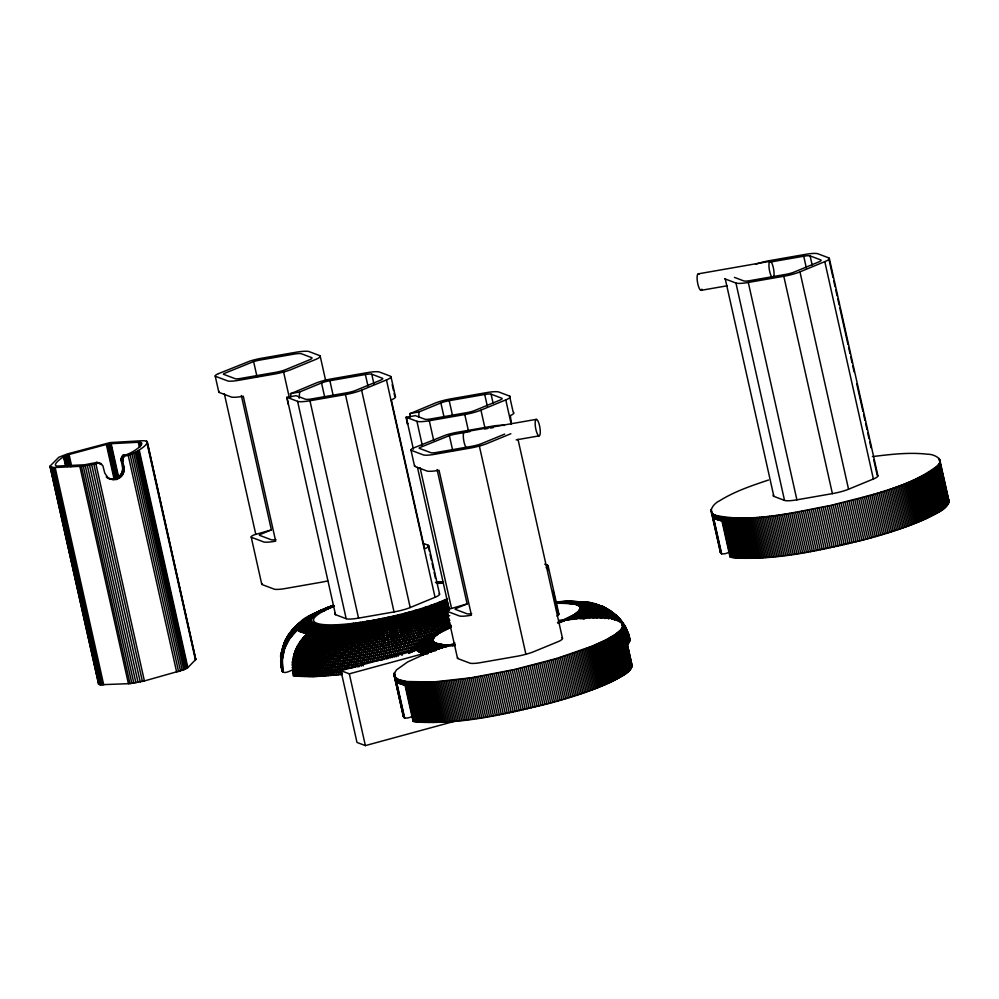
<?xml version="1.0" encoding="UTF-8"?>
<svg xmlns="http://www.w3.org/2000/svg" width="999" height="999" viewBox="0 0 999 999"><rect width="100%" height="100%" fill="white"/><g stroke="black" fill="none" stroke-linecap="round" stroke-linejoin="round"><path stroke-width="1.5" d="M281.219 665.659L282.705 669.555L282.405 658.703L284.815 648.001L289.897 638.286L297.427 629.907L301.036 632.03L307.467 633.403L299.887 641.795L294.817 651.548L292.357 662.225L293.132 675.736L313.561 676.648L342.12 674.412C339.061 657.829 337.812 636.725 351.186 624.2C383.941 619.83 416.633 612.574 447.19 599.75M282.205 664.148L280.806 662.087L281.156 656.443L280.831 664.085L282.367 666.857M281.069 662.749C282.043 648.651 278.783 656.718 282.218 661.425M281.293 660.364C282.143 670.391 279.583 676.523 293.444 669.417M147.24 441.708L195.767 659.49L187.862 667.557L183.853 669.78L144.405 680.943L130.007 683.628L100.025 684.752L98.539 683.915L50.012 466.146L58.804 457.267L67.333 453.958L110.077 442.582L142.045 440.746C158.491 439.997 129.795 457.192 124.912 455.656C119.743 460.002 125.874 466.633 123.801 471.978C121.878 479.732 111.975 481.73 106.244 476.885C112.038 481.968 121.741 477.435 122.527 470.042C123.501 465.122 118.544 459.003 123.339 455.057C127.597 456.406 150.512 441.62 138.262 442.257L108.879 443.793L69.068 454.508C64.286 454.77 48.389 467.145 58.929 466.009L84.54 464.785L97.028 462.412L100.512 463.948M290.684 397.265L290.734 396.391A7.517 5.02 86.5 0 0 290.472 393.768L315.559 383.254A17.308 3.009 -12.6 0 1 331.718 378.858L367.22 372.652A17.308 3.009 -12.6 0 1 379.583 372.078L390.247 376.111A17.308 3.009 -12.6 0 1 386.451 379.932L361.613 390.159A17.308 3.009 -12.6 0 1 345.454 394.555L309.952 400.749A17.308 3.009 -12.6 0 1 297.59 401.336L286.925 397.302L296.079 395.679L305.419 399.2A8.929 1.548 -12.6 0 0 311.788 398.901L347.29 392.707A8.929 1.548 -12.6 0 0 355.632 390.434L380.469 380.207A8.929 1.548 -12.6 0 0 382.43 378.246L371.765 374.213A8.929 1.548 -12.6 0 0 365.384 374.513L329.882 380.706A8.929 1.548 -12.6 0 0 321.541 382.967L299.6 392.008L290.422 393.606M410.002 417.245L410.052 416.358A7.517 5.02 86.5 0 0 409.79 413.748L434.89 403.221A17.308 3.009 -12.6 0 1 451.048 398.826L486.55 392.632A17.308 3.009 -12.6 0 1 498.913 392.045L509.577 396.079L513.174 412.187A17.308 3.009 -12.6 0 1 510.339 415.596L511.438 423.414M281.131 659.128L280.806 662.087M283.204 672.215L282.043 661.276L283.916 650.574L282.642 647.402L285.065 643.094M283.991 650.649C283.991 645.941 283.017 640.721 288.299 636.937M284.852 648.039C286.676 645.342 282.779 641.708 286.276 639.023M289.985 634.203C287.525 636.088 284.053 640.097 287.063 643.006M351.186 624.2C328.821 629.07 286.026 624.837 331.868 606.593M455.069 643.119L427.797 652.672L407.58 661.987L396.591 669.817L394.33 673.189L394.43 676.435L398.376 679.52L406.368 681.505L433.179 681.992L470.966 677.809L514.235 669.567L556.668 658.478L592.107 646.153L605.519 640.084L615.372 634.377L620.928 629.682L623.476 624.825L622.677 622.527L618.156 618.269L609.315 611.987L601.773 608.828L591.008 606.967L580.119 607.916L578.733 611.001L574.188 614.66L557.504 622.677C588.286 614.373 592.657 598.901 555.731 602.859L577.322 601.698L591.595 604.008M435.764 650.624C408.903 651.348 423.151 634.015 440.996 632.105L429.095 636.076L443.406 629.045L450.861 626.673C422.14 636.525 425.312 649.475 455.207 644.767L446.078 644.78L437.687 649.138C404.17 649.05 438.024 627.285 451.061 627.222L439.323 633.104L434.528 636.8L432.879 639.947L420.217 645.192L411.675 651.935L413.486 647.889L418.781 643.531M607.754 610.052L617.132 616.183L618.131 618.344L617.519 620.866L608.753 614.348L598.613 610.252L590.534 608.94L579.707 609.64C593.081 606.306 607.842 611.038 617.707 620.491M618.131 618.693C608.229 609.328 593.406 604.882 580.107 608.379C595.292 604.557 612.612 611.788 621.828 622.664C621.89 619.08 617.282 618.706 615.908 616.046C618.044 616.858 620.554 618.731 619.979 621.328C610.514 611.813 594.355 605.357 580.019 608.866C596.053 604.77 613.998 612.087 623.388 625.561M627.022 644.904L628.571 643.144L624.862 632.979C630.044 629.457 618.693 617.432 625.461 628.371M624.937 636.738L627.459 632.242L625.811 628.646M627.996 633.978L629.358 636.95L626.785 641.833L627.459 644.455M628.571 643.144L630.032 639.56L628.958 636.887M396.615 681.992L404.995 685.164L413.099 721.39C459.552 725.686 505.894 713.86 550.736 702.996C572.477 696.952 594.218 690.309 614.51 680.331C620.179 676.473 635.327 671.478 630.731 662.524M872.389 456.605C890.696 454.358 909.29 452.097 927.709 454.245C933.403 454.033 944.592 458.828 937.886 465.484C907.354 488.786 867.507 495.467 831.193 505.369C793.368 512.162 753.708 523.326 715.334 515.322C706.38 512.325 714.135 503.096 719.442 500.874C734.577 491.383 751.685 485.651 768.531 480.019M948.638 499.562C948.988 510.089 934.29 513.598 926.985 518.319C906.105 527.822 884.053 534.453 861.925 540.347C818.905 550.349 774.512 561.463 730.057 557.192L721.965 520.954L713.573 517.794M281.106 660.052L282.018 651.373L284.615 642.732M382.992 618.943L383.866 633.553L388.149 658.503L386.163 658.915L382.118 633.903L381.655 619.205M282.405 658.703C282.854 655.232 280.719 650.411 283.279 646.902M282.517 648.114L281.368 653.683L282.18 650.324L281.306 652.984L282.767 655.993M280.969 656.355L281.755 651.123M281.056 656.693L281.443 654.02M281.568 653.371L283.466 645.142M293.544 630.269L294.967 628.196C291.583 630.918 284.84 635.901 288.411 640.596M290.085 632.642L288.811 635.789L289.897 638.286M403.109 714.223C402.21 719.63 409.003 718.431 412.15 716.196M626.785 641.833L625.948 639.26L628.508 634.39L626.823 631.143M720.067 550.012C719.18 555.432 725.961 554.233 729.12 551.997M98.539 683.915L98.926 683.066M380.332 619.48L380.357 634.265L384.19 659.315C353.933 664.747 323.002 670.841 292.145 667.669M280.869 657.23L280.844 659.39M313.911 616.158C307.942 618.456 292.382 622.951 295.167 631.967M409.902 652.996L411.913 650.361M423.876 640.496L423.064 640.933L424.762 639.31C420.791 642.132 412.35 645.329 414.11 651.435M628.87 642.719L623.826 630.182L624.949 627.459L624.387 625.074M418.806 417.382L418.931 411.975L440.871 402.947A8.929 1.548 -12.6 0 1 449.213 400.674L484.715 394.48A8.929 1.548 -12.6 0 1 491.083 394.18L501.76 398.214A8.929 1.548 -12.6 0 1 499.8 400.187L474.962 410.414A8.929 1.548 -12.6 0 1 466.62 412.674L431.118 418.881A8.929 1.548 -12.6 0 1 424.737 419.18L415.409 415.646L406.206 417.245L407.255 424.088L408.141 423.464M282.455 652.322C285.864 638.074 297.252 626.173 311.288 622.002M283.604 646.49L284.328 643.93M282.992 647.315L283.728 644.755M311.326 619.093C305.482 621.977 288.162 626.448 291.521 636.063M313.549 616.47L303.896 620.204L294.156 627.921L292.357 631.356L293.281 633.965L288.212 640.396L283.641 650.287M299.2 398.239L299.6 392.008M377.684 620.004C374.95 633.241 378.296 646.94 380.244 660.089M283.004 649.4C287.1 636.301 298.014 625.674 311.164 621.79M284.016 644.343L285.214 641.445M282.617 647.752L284.628 642.245M376.361 620.254C373.064 633.428 376.398 647.29 378.271 660.464M297.615 645.504C293.007 654.82 291.745 665.721 293.968 675.861M283.778 646.528C288.411 634.59 298.801 625.162 311.064 621.565M283.591 645.878C288.124 633.828 298.489 624.325 310.901 620.879M285.564 641.033L288.199 635.876M283.554 644.867L285.964 639.422M297.19 630.107C296.316 616.346 322.889 611.438 332.904 605.556C313.336 611.55 274.675 633.391 321.341 632.379C364.772 630.444 407.742 620.591 448.563 605.918M282.292 666.733L281.643 669.417L282.455 671.428M419.393 642.657L410.227 651.985L420.554 643.468L433.304 638.448L423.077 641.895L414.173 647.851M373.738 620.741C369.343 633.741 372.627 647.964 374.35 661.201M287.837 637.362L293.494 628.683M284.628 643.069C289.335 632.092 299.513 623.9 310.889 620.641M286.613 638.611C291.383 629.295 301.161 623.164 310.939 620.142M284.64 642.394L291.446 631.093M284.89 641.321L286.676 637.837M372.427 620.978C367.507 633.865 370.729 648.301 372.402 661.55M615.272 619.417C605.556 611.188 591.883 607.105 579.383 610.164L590.172 609.552L598.214 610.913L605.894 613.798L615.022 619.805L615.859 615.584L612.075 612.424M371.128 621.216C365.696 633.978 368.843 648.613 370.454 661.9M285.864 640.659L287.262 638.336M285.876 639.997C291.196 630.481 300.424 623.314 310.901 620.391M288.599 635.464L289.947 633.229M285.926 639.647L287.412 637M286.126 638.948L289.56 633.628M281.793 652.971L282.355 652.147M368.531 621.665C362.125 634.165 365.072 649.213 366.596 662.574M411.688 651.111L414.735 647.04M291.82 631.568L294.892 627.472M291.308 631.992L292.782 629.882M287.325 637.337C292.57 628.646 301.286 622.227 311.089 619.63M415.871 646.203L410.152 652.372M409.278 653.196L411.188 650.661M288.299 635.189L288.861 634.415M409.153 652.984L410.776 651.073M426.373 637.687C413.998 642.544 417.02 652.846 429.745 651.96L440.334 645.366L446.078 644.78L440.996 646.59L434.902 650.574M367.245 621.89C360.377 634.24 363.199 649.487 364.672 662.899M365.959 622.102C358.304 635.177 361.413 651.623 363.224 665.921M296.241 627.322L303.771 619.917M415.559 647.29L417.107 645.354L412.225 649.687M288.861 636.413L298.626 626.972L310.926 621.116M294.38 628.621L297.14 625.212M295.417 627.072L288.886 635.127M412.612 649.437L414.21 647.452M289.073 634.452C294.343 626.997 302.435 621.753 311.201 619.355M292.307 630.294L299.513 623.076M413.261 648.251L410.639 651.96L411.151 651.535M289.385 633.753L299.088 624.612M289.598 633.391L293.094 629.07M408.916 653.358L412.824 648.651M364.685 622.302C356.568 635.227 359.528 651.897 361.313 666.221M363.411 622.502C355.244 634.402 357.58 650.262 358.966 663.823M331.855 605.968L333.554 605.494C308.629 613.498 294.255 628.983 332.242 626.635C371.353 624 410.202 615.322 446.703 601.011L439.085 602.335A75.387 13.087 -12.6 0 1 367.919 621.178L362.15 622.702C353.159 635.289 355.756 652.384 357.53 666.82L359.415 666.52M608.99 618.468C599.949 612.487 588.211 609.053 577.559 612.162C588.211 609.702 599.65 612.837 608.566 618.881C614.235 615.446 610.864 608.541 604.982 608.441M298.439 624.949L300.1 623.139M297.14 625.811L301.885 621.453M296.541 626.236L300.637 622.277M290.759 632.367L292.595 630.381M415.284 646.615L416.458 645.179M291.271 631.318L299.275 624.288L311.488 618.818M410.402 651.648L412.412 649.338M413.723 647.851L415.946 645.579M291.496 630.956L301.748 622.564L311.663 618.531M293.931 628.284L295.692 626.398M291.758 630.594L295.267 626.785M410.826 650.923C416.608 643.368 425.412 638.923 434.528 636.8M411.688 649.812L413.823 647.527M360.901 622.889C351.498 635.302 353.883 652.609 355.644 667.107M423.039 655.232L433.229 647.19L440.234 644.23L442.632 644.542L435.189 647.452L427.085 653.646C418.206 655.169 410.876 645.616 421.328 641.083M359.652 623.076C349.85 635.314 352.023 652.822 353.783 667.382C333.466 670.042 312.787 672.914 292.307 670.391M293.244 633.915L294.942 632.217M358.416 623.251C348.226 635.327 350.174 653.021 351.935 667.644M411.713 652.235L420.242 645.466L432.879 639.947L420.204 644.917L411.663 651.635M314.185 613.698L306.73 618.019L295.779 626.485M411.688 651.323L420.217 644.642L432.929 639.46L420.267 644.355L411.738 651.011M301.473 622.277L307.043 617.719L305.769 618.518M411.813 650.686L420.429 643.768L433.166 638.711L430.532 639.335M421.865 641.008L420.104 642.682L420.804 642.245M419.43 643.106L421.203 641.42M357.18 623.426C346.628 635.314 348.326 653.221 350.087 667.906M419.967 642.245L416.471 645.779L423.251 641.595L433.616 637.911L421.079 642.532L412.637 648.988M293.569 628.658L302.51 621.578L312.337 617.669M294.493 627.547L298.014 624.263M412.887 648.626L418.831 643.056M294.867 627.172L297.577 624.637M414.198 647.14L416.895 644.617M307.217 633.378L313.012 628.721L319.717 625.249M426.323 653.546L432.342 648.688L441.396 644.392L433.853 647.29L425.586 653.446M306.493 618.269L304.67 619.767L309.89 616.096C281.243 634.452 333.029 631.093 341.458 629.582C377.684 625.436 413.586 617.382 447.752 604.595L440.047 602.734M604.857 618.631C614.885 612.974 604.62 604.932 597.04 605.344M306.493 633.279L312.337 628.633L319.118 625.162M305.794 633.154L311.688 628.533L318.519 625.074M305.107 633.041L311.064 628.433L317.957 624.987M424.2 653.221L432.617 647.09L440.234 644.23L437.275 644.954M304.445 632.929L310.452 628.309L317.407 624.875M423.539 653.109L432.03 646.977L439.685 644.143L436.725 644.855M354.757 623.751C343.506 635.302 344.68 653.558 346.453 668.393M303.821 632.792L309.865 628.196L316.87 624.775M422.902 652.971L431.468 646.865L439.16 644.043L436.201 644.742M303.209 632.654L309.315 628.071L316.371 624.662M422.29 652.834L430.919 646.74L438.648 643.93L435.701 644.63M413.961 651.173L422.889 644.867L433.042 640.846L434.715 642.557L438.161 643.818L430.407 646.615L421.715 652.684M413.836 650.898C413.111 647.739 443.007 636.75 430.232 640.846M302.622 632.517L308.778 627.934L315.884 624.537M413.736 650.624L422.702 644.38L432.917 640.409L430.257 641.083M353.559 623.913C341.97 635.277 342.869 653.708 344.655 668.631M431.343 652.097L437.35 647.664L443.956 644.655L436.613 647.602L430.532 652.035M302.073 632.355L308.266 627.797L315.422 624.412M421.153 652.534L427.597 647.764L437.25 643.581L429.445 646.328L420.629 652.372M313.399 614.11L307.867 618.031L310.452 616.146M301.548 632.205L307.779 627.647L314.985 624.275M294.443 628.858L301.011 624.088L311.001 619.88M301.036 632.03L307.317 627.497L314.56 624.138M431.605 634.815L425.549 638.873L430.781 635.239L444.23 629.208M413.773 648.826L422.727 642.769L433.067 638.973L430.419 639.597M420.117 652.21L426.648 647.464L436.413 643.319L428.571 646.028L419.642 652.035M601.435 618.106L588.948 613.623L576.048 613.386C584.815 611.376 594.143 613.561 601.985 617.682C608.366 614.959 608.079 606.268 600.436 606.043M300.562 631.855L306.88 627.335L314.161 623.988M424.001 639.735L427.335 637.399M425.824 638.236L414.822 646.815M295.504 626.848L304.345 621.003L311.863 618.256M302.535 621.041L304.42 619.505M300.112 631.68L306.468 627.16L313.786 623.838M422.552 640.584L425.099 638.648M419.193 651.847L425.786 647.14L435.327 642.881L427.784 645.704L418.768 651.66M420.579 641.833L423.738 639.472M296.403 625.761L303.159 620.903L312.899 617.082M296.765 625.399L306.193 618.393L315.559 614.872M415.734 645.741L420.254 642.22M416.096 645.366L423.101 639.884M299.7 631.493L306.081 626.997L313.436 623.688M299.3 631.293L305.706 626.81L313.112 623.513M418.369 651.46L425.037 646.778L434.715 642.557L427.11 645.342L418.007 651.261M298.938 631.093L305.369 626.623L312.799 623.351M298.589 630.881L305.057 626.435L312.512 623.176M417.657 651.048L424.388 646.403L434.19 642.22L424.1 646.203L417.345 650.836M298.276 630.656L304.77 626.236L312.25 622.989M297.989 630.444L304.508 626.023L312.013 622.802M417.058 650.611L423.838 645.991L433.753 641.857L423.588 645.779L416.795 650.374M350.012 624.338C336.313 636.675 337.25 657.954 340.359 674.612M297.727 630.207L304.27 625.811L311.8 622.614M297.49 629.982L304.058 625.599L311.601 622.414M416.571 650.137L423.376 645.566L433.404 641.458L423.189 645.342L416.358 649.899M416.183 649.65L423.027 645.104L433.141 641.058L430.494 641.758M434.078 650.524L444.642 644.705M435.314 633.491L451.186 625.936L430.644 635.689L434.328 633.266M436.313 633.041L439.697 630.769M347.714 624.587C333.404 636.55 333.678 658.166 336.913 674.999M434.328 633.928L437.824 631.605M559.053 620.329L579.32 618.269L597.764 617.582L602.547 613.761L604.37 610.014L602.647 607.042L598.064 605.094M433.379 634.377L436.913 632.03M432.442 634.815L436.039 632.442M431.531 635.252L435.177 632.854M346.578 624.712C331.98 636.488 331.93 658.254 335.202 675.174M428.946 636.55L433.516 633.678M309.141 616.508L303.746 620.966L304.545 620.529M426.561 637.824L429.22 636.063M299.163 623.388L303.896 620.204M418.494 643.356L421.428 641.146M424.413 639.06L428.471 636.475M300.462 622.265L306.393 618.119M345.454 624.825C330.569 636.413 330.182 658.329 333.529 675.336M419.792 642.245L421.89 640.684M420.279 641.857L425.724 638.086M344.355 624.924C329.195 636.338 328.459 658.403 331.855 675.499M438.536 649.175L446.815 644.817L443.893 645.616M343.256 625.024C327.847 636.263 326.76 658.453 330.219 675.649M331.306 606.181L328.296 607.916L333.529 605.357M446.84 646.715C412.587 648.089 432.992 631.256 451.386 626.086L446.178 627.946M329.47 607.479L332.405 605.769M342.17 625.124C326.511 636.176 325.075 658.491 328.596 675.786M425.099 638.486L423.926 639.26L431.943 634.49M594.205 617.444L581.705 614.422L573.139 615.322L583.641 615.059L593.543 617.869C606.268 612.524 601.985 602.347 589.31 603.246M448.476 626.985L445.342 628.771L450.624 626.148L440.659 630.344M446.478 628.334L449.538 626.573M330.219 606.593L326.011 608.803L327.148 608.366M341.109 625.212C325.212 636.101 323.414 658.528 326.985 675.923M340.047 625.287C323.926 636.013 321.778 658.541 325.399 676.036M437.125 631.892L443.681 629.07M442.857 601.61L446.878 602.122C411.001 615.921 373.002 624.375 334.715 627.597C308.991 630.619 290.909 622.614 325.05 608.666M320.642 610.988L327.547 607.829M446.528 628.533L450.224 627.584L442.507 629.532L437.325 632.604M339.011 625.362C322.677 635.926 320.155 658.553 323.838 676.148M318.132 613.199C281.194 627.235 323.401 632.155 337.787 628.583C375.349 624.825 412.612 616.52 447.902 603.046L441.933 601.985M319.618 611.425L328.796 607.167L334.353 606.168L333.466 606.53A75.387 13.087 -12.6 0 0 324.837 610.426L312.55 614.66M427.797 636.85L428.434 636.463M419.043 643.606L426.111 639.897L434.028 637.362L421.566 641.882L422.29 641.383M576.136 614.747L572.589 615.646L582.392 615.809L589.747 617.732C609.003 609.015 593.006 600.149 579.857 602.272L593.706 603.858M318.631 611.863L320.367 610.801M317.657 612.287L324.975 608.766L333.466 606.53M300.574 622.602L312.6 617.382M318.494 611.638L314.66 613.498M419.905 642.582L427.21 638.636L435.114 636.213L422.152 641.221M301.286 621.902L313.211 616.77M317.595 612.05L310.664 615.684M420.616 641.87L427.547 638.311L435.439 635.926L423.226 640.184M314.86 613.573L316.708 612.474M337.987 625.424C321.441 635.826 318.556 658.553 322.302 676.248M421.016 641.508L428.284 637.649L435.776 635.626M302.547 620.804L314.285 615.846M313.973 613.998L315.846 612.887M303.022 620.429L314.685 615.521M315.01 613.299L311.313 615.709L312.2 615.272M421.878 640.784L428.696 637.312L436.538 635.014L429.133 636.975L422.352 640.409M303.521 620.054L315.122 615.197M422.852 640.034L425.512 638.373M304.595 619.293L310.639 615.809L317.57 613.548M336.975 625.486C320.229 635.726 316.983 658.528 320.791 676.335M442.232 647.876L448.351 644.855L441.358 647.864C409.915 648.538 432.804 630.057 448.601 628.296M335.976 625.536C319.043 635.639 315.434 658.516 319.293 676.423M302.959 621.403L302.21 621.84L312.088 617.969M427.048 637.287L427.747 636.887M561.113 601.947L562.937 601.997L559.989 602.022C575.711 599.338 609.427 603.433 577.31 618.543L568.131 618.031L574.15 617.195L583.591 618.98C595.766 615.284 603.259 601.286 583.841 602.185M335.002 625.586C317.882 635.526 313.911 658.478 317.819 676.498M334.041 625.636C316.733 635.426 312.412 658.428 316.383 676.56M333.092 625.661C315.622 635.314 310.939 658.378 314.96 676.61M312.625 614.51L309.765 616.108L313.236 614.285M332.155 625.699C314.535 635.202 309.49 658.316 313.561 676.648M306.218 618.905L307.03 618.468L305.382 620.079L306.231 619.63M331.243 625.711C313.461 635.089 308.079 658.241 312.188 676.685M330.344 625.724C312.412 634.964 306.681 658.166 310.839 676.71M426.361 638.436L428.059 637.562M321.266 610.302L330.906 607.604L322.302 609.952L316.783 612.662L328.496 608.678L318.631 611.525M329.47 625.736C311.388 634.852 305.319 658.066 309.515 676.723M433.991 633.478L447.827 628.646L442.02 630.082M328.609 625.736C310.389 634.727 303.971 657.966 308.229 676.723M445.941 646.728L449.975 644.867L445.067 646.715M326.461 608.254L329.146 607.017M425.012 638.736L437.837 634.065L426.049 637.999M327.06 607.842L323.801 609.677L324.9 609.24M306.73 618.019L316.034 614.547M327.759 625.736C309.415 634.59 302.672 657.866 306.955 676.71M444.717 628.646L446.391 627.809M307.28 617.644L316.521 614.21M326.049 608.254L321.678 610.551M307.867 617.27L317.033 613.886M308.728 617.594L309.615 617.145M426.61 637.612L439.323 633.104L428.808 636.513M445.379 628.221L439.435 631.705L440.522 631.256M309.103 616.495L311.251 615.421M429.77 635.676L442.207 631.43M311.875 614.909L322.302 609.952M326.935 625.724C308.466 634.452 301.386 657.742 305.719 676.698M431.193 634.889L439.685 630.681M577.31 618.543L566.695 618.731L573.389 618.93C607.454 603.858 572.927 598.826 555.968 602.31L557.092 602.222M326.124 625.711C307.542 634.315 300.137 657.617 304.508 676.673M325.337 625.686C306.631 634.178 298.913 657.492 303.321 676.635M324.575 625.649C305.756 634.028 297.714 657.342 302.16 676.585M313.112 614.835L314.048 614.397M409.727 611.95L406.743 613.361C414.685 620.978 417.582 632.305 421.266 642.357C379.333 652.384 336.126 662.886 292.719 659.515M323.813 625.611C304.895 633.878 296.553 657.192 301.036 676.535M324.812 609.665L326.386 608.928M323.089 625.574C304.058 633.728 295.417 657.042 299.937 676.46M322.377 625.524C303.259 633.566 294.318 656.88 298.876 676.385M315.01 613.96L315.984 613.523M321.678 625.461C302.472 633.403 293.244 656.705 297.827 676.298M455.307 645.516L452.422 645.641L454.295 644.792M406.031 612.949L402.847 614.36L409.253 625.574L416.333 646.415C375.836 655.731 334.178 665.634 292.357 662.225M439.085 602.335L439.997 601.972A75.387 13.087 -12.6 0 0 444.268 600.174L445.067 599.825A75.387 13.087 -12.6 0 0 447.365 598.763M321.004 625.399C301.71 633.241 292.207 656.53 296.815 676.211M327.197 608.566L334.353 606.168L325.899 608.366M451.486 645.666L453.396 644.817L447.939 645.716M320.354 625.324C300.974 633.066 291.196 656.343 295.841 676.098M314.735 613.786L318.007 612.624M427.26 637.599L436.95 634.702M329.745 607.454L333.391 605.956L329.795 606.768M448.039 627.409L450.899 626.248L449.125 626.735M432.767 643.656L435.015 642.719L432.43 643.493M724.662 278.609A17.308 3.009 -12.6 0 0 725.274 278.996L735.938 283.029A17.308 3.009 -12.6 0 0 748.301 282.455L783.803 276.261A17.308 3.009 -12.6 0 0 799.962 271.865L824.799 261.638A17.308 3.009 -12.6 0 0 828.596 257.817L817.931 253.783A17.308 3.009 -12.6 0 0 805.569 254.358L770.067 260.552A17.308 3.009 -12.6 0 0 756.093 264.123M406.206 417.245L416.92 421.303A17.308 3.009 -12.6 0 0 429.283 420.729L464.785 414.535A17.308 3.009 -12.6 0 0 480.944 410.127L505.781 399.9A17.308 3.009 -12.6 0 0 509.577 396.079M241.346 395.529L271.366 529.882L253.596 535.039A13.312 2.31 -12.6 0 0 251.361 537.287L263.948 542.032A16.621 2.885 -12.6 0 0 273.039 541.608L275.674 541.171L243.281 396.253L240.647 396.69A16.621 2.885 -12.6 0 1 231.556 397.115L218.968 392.37A13.312 2.31 -12.6 0 1 219.131 391.421M271.366 529.882L260.277 534.453A4.92 0.849 -12.6 0 0 259.453 535.289L271.403 539.797A8.229 1.424 -12.6 0 0 275.911 539.585M504.707 434.103L480.831 443.906A11.526 1.998 -12.6 0 1 472.589 446.153L435.676 452.597A8.229 1.424 -12.6 0 1 431.181 452.809L419.218 448.301A4.92 0.849 -12.6 0 1 420.042 447.477L449.375 435.601A11.526 1.998 -12.6 0 1 455.119 434.19L469.942 431.58M510.876 433.741L486.051 443.931A19.918 3.459 -12.6 0 1 471.803 447.802L432.804 454.62A16.621 2.885 -12.6 0 1 423.713 455.044L411.126 450.299A13.312 2.31 -12.6 0 1 413.361 448.052L445.979 434.99A19.918 3.459 -12.6 0 1 455.906 432.53L493.506 425.974A19.918 3.459 -12.6 0 1 504.395 425.462M288.162 404.195L286.888 397.277L335.514 614.672L346.178 618.706A17.308 3.009 -12.6 0 0 358.541 618.119L394.043 611.925A17.308 3.009 -12.6 0 0 410.202 607.529L435.04 597.302A17.308 3.009 -12.6 0 0 439.21 593.656M399.762 614.56L396.278 615.983L400.774 627.659L407.317 651.435L411.238 650.499L404.183 626.835L398.926 615.347M437.1 469.555L467.132 603.908L449.363 609.065A13.312 2.31 -12.6 0 0 447.115 611.313L459.702 616.058A16.621 2.885 -12.6 0 0 468.793 615.634L471.428 615.197L439.036 470.279L436.401 470.716A16.621 2.885 -12.6 0 1 427.31 471.141L414.735 466.396A13.312 2.31 -12.6 0 1 414.885 465.447M467.132 603.908L456.031 608.478A4.92 0.849 -12.6 0 0 455.207 609.315L467.17 613.823A8.229 1.424 -12.6 0 0 471.665 613.611M725.274 278.996L773.863 496.366L784.527 500.399A17.308 3.009 -12.6 0 0 796.89 499.825L832.392 493.631A17.308 3.009 -12.6 0 0 848.551 489.223L873.388 478.996A17.308 3.009 -12.6 0 0 877.559 475.362M429.97 635.776L440.409 632.442M332.455 606.331L327.822 607.567M447.14 627.547L449.925 626.635M447.09 645.704L449.15 644.867L446.266 645.691M311.888 615.047L318.706 612.862M431.88 634.64L443.494 630.744L433.266 633.865M313.936 613.898L324.163 610.776A75.387 13.087 -12.6 0 0 366.683 621.378M322.302 610.839L323.426 610.389M432.13 643.319L434.44 642.394L431.843 643.144M315.409 613.111L321.903 611.101M316.183 612.712L322.602 610.751M434.74 633.079L444.867 630.057M316.983 612.325L323.314 610.389M436.301 632.292L442.644 630.357M445.454 645.679L447.577 644.83L444.667 645.654M317.794 611.925L324.051 610.027M445.791 628.221L446.865 627.797M559.365 622.714L560.327 622.327L558.416 622.315L565.684 620.092L563.586 620.154L568.119 618.993L572.564 619.318L563.586 620.154L568.668 619.83C601.685 606.443 577.547 599 556.443 602.447L559.303 602.072M319.48 611.113L325.587 609.303M438.811 631.093L441.633 629.919M431.58 642.969L433.953 642.032L431.343 642.782M324.575 609.927L325.736 609.477M394.667 615.784L390.971 617.22L399.45 653.271L407.317 651.435M443.144 645.579L445.342 644.742L442.407 645.541M431.118 642.582L433.566 641.658L430.931 642.382M307.217 633.603C355.644 635.376 403.746 622.914 449.288 607.417M447.627 627.896L448.801 627.447M446.241 628.995L447.452 628.546M430.756 642.182L433.254 641.258L430.619 641.97M294.892 675.986C291.733 661.875 295.504 646.291 305.195 635.476C354.058 637.449 402.585 624.825 448.651 609.565L441.433 605.531L436.076 604.245M449.987 627.01L451.186 626.573M441.009 645.429L443.281 644.592L440.334 645.366M388.249 617.245L384.315 618.656L384.303 621.453L390.134 658.091M439.685 645.304L442.008 644.467M432.217 637.05L435.439 635.926M299.887 641.795C350.874 644.255 401.486 630.981 449.725 615.659M438.436 645.142L440.809 644.318L437.849 645.054M562.487 601.898L555.919 603.408L564.535 601.81M311.438 622.215C290.746 628.009 277.622 650.936 282.705 671.728M383.117 618.331L379.008 619.742L378.284 625.374L379.046 639.098L382.217 659.702M297.103 646.528C348.788 649.25 400.674 635.714 449.875 620.466L448.401 618.506C400.025 633.466 349.4 646.74 298.389 644.105M593.069 604.083C581.468 605.307 570.491 603.209 558.703 603.296M433.229 636.126L436.538 635.014M430.219 640.609L432.892 639.71L430.232 640.359M569.542 601.61L560.489 603.246L567.469 601.748L571.578 601.91M294.817 651.548C347.939 654.532 400.686 640.634 451.111 625.262M579.919 604.445L577.335 605.057L590.459 603.796L593.131 605.644L593.618 608.291L589.885 612.887L580.444 618.681L573.426 617.569L568.131 618.031L574.85 616.833L584.378 618.568M563.361 602.559L561.351 603.234L571.465 601.598L586.75 603.034M310.989 621.341C291.783 626.485 278.684 646.403 281.631 666.083M379.27 619.105L375.05 620.504C371.191 633.591 374.513 647.639 376.311 660.839M430.269 640.109L432.992 639.223L430.332 639.86M580.269 604.607L577.672 605.207L588.211 603.871L598.651 605.369M564.248 602.547L562.2 603.221L569.33 601.735M434.44 635.177L437.837 634.065M580.606 604.77L577.984 605.357L588.573 604.045L599.437 605.769M565.109 602.547L563.036 603.221L573.314 601.61M320.554 611.813L324.837 610.426L321.216 611.463M439.885 631.78L445.579 629.707L439.148 631.093M435.214 644.505L437.687 643.706L434.752 644.38M580.906 604.944L578.284 605.531L586.238 604.295L594.23 604.657M565.946 602.559L563.848 603.221L571.116 601.748M581.193 605.119L578.558 605.694L589.223 604.432L600.099 606.218M253.621 361.576L224.288 373.451A4.92 0.849 -12.6 0 0 223.464 374.275L235.414 378.783A8.229 1.424 -12.6 0 0 239.91 378.571L276.835 372.127A11.526 1.998 -12.6 0 0 285.065 369.88L309.915 359.652A11.526 1.998 -12.6 0 0 311.85 357.704L301.174 353.671A11.526 1.998 -12.6 0 0 294.88 353.971L259.365 360.164A11.526 1.998 -12.6 0 0 253.621 361.576L257.005 376.71M434.303 644.243L436.825 643.456L433.891 644.105M566.77 602.559L564.647 603.234L574.2 601.635M374.188 620.079L369.817 621.44C363.898 634.078 366.958 648.913 368.519 662.237M430.656 639.06L433.454 638.186L430.806 638.786M581.455 605.294L578.808 605.869L586.825 604.67L597.514 605.556M436.838 632.242L441.221 631.081M436.363 633.853L439.86 632.767M567.582 602.584L565.422 603.246L572.827 601.798L580.694 601.885M436.026 643.181L433.116 643.806M581.693 605.481L579.045 606.056L592.469 604.969L602.946 607.28M430.994 638.511L433.816 637.649L431.193 638.224M568.369 602.609L566.183 603.271L573.651 601.835L582.242 602.022M450.574 645.691L453.396 644.817M609.39 618.069C600.436 611.987 589.148 609.378 578.471 611.288L584.303 610.102L595.067 610.951L602.859 613.386L612.312 618.868L613.786 616.246L613.711 613.935L608.928 610.426M581.918 605.669L579.245 606.231L592.719 605.194L600.661 606.68L605.968 608.791M450.686 627.172L448.201 627.797L450.936 626.972M449.675 645.704L452.51 644.842M569.143 602.634L566.933 603.309L576.748 601.735M440.784 630.319L444.917 629.27M293.956 654.158C342.595 657.367 390.896 644.967 437.487 632.292C433.254 623.751 428.496 613.836 419.243 609.827L414.56 610.589M438.037 632.829L441.583 631.768M582.105 605.869L579.432 606.43L592.944 605.419L603.471 607.767M569.892 602.672L567.657 603.346L577.559 601.785M582.28 606.081L579.607 606.618L590.421 605.494L603.683 608.029L613.398 613.349L619.917 619.605M450.224 627.584L445.704 628.908L449.413 627.934M570.629 602.722L568.356 603.384L579.108 601.91M324.063 609.165L328.022 608.191M443.394 629.133L447.352 628.171M439.248 632.142L442.844 631.093M431.93 637.35L434.802 636.513L431.655 637.649L434.265 637.087M582.429 606.281L579.745 606.83L590.584 605.719L603.871 608.291L611.326 612.137L619.992 619.942M572.015 615.983L575.012 615.434L570.791 616.658L577.934 616.633L585.152 618.144M571.341 602.772L569.043 603.433L576.735 602.035M605.357 618.219C597.027 613.111 586.9 610.876 577.222 612.462L580.506 611.513M445.229 628.334L451.373 626.785M582.554 606.505L579.857 607.03L593.443 606.131L606.53 609.602M572.027 602.822L569.717 603.483L577.459 602.097L586.85 602.522M326.848 607.966L330.632 607.08M440.547 631.43L444.168 630.406M582.654 606.718L579.957 607.242L588.099 606.193L596.266 606.73L604.158 608.841L611.45 612.437M448.201 627.797L450.499 627.147M572.702 602.897L570.367 603.546L583.703 602.197M613.823 614.248C604.333 607.504 591.021 604.27 580.119 607.916C592.469 604.57 606.231 608.179 616.046 616.221M570.154 616.995L573.151 616.47L568.831 617.682L572.489 616.833M576.048 613.386C584.852 610.739 594.505 613.199 602.497 617.27M573.351 602.959L570.991 603.621L581.268 602.135M330.819 606.368L332.555 605.894M360.602 622.327L355.969 623.588C345.055 635.314 346.491 653.396 348.264 668.156M293.244 656.818C338.124 660.127 382.742 649.075 425.986 638.324C422.202 629.108 418.881 618.493 410.577 612.325M573.988 603.034L571.603 603.696L581.942 602.222L588.848 602.859M582.817 607.417L580.132 608.141L582.817 607.654M49.95 466.558L53.746 467.557L81.431 466.258L99.251 463.049L102.847 465.621L104.808 473.201L107.817 477.485M456.568 720.766L365.372 745.604L356.98 742.432L340.934 670.654L418.681 649.487M340.934 670.654L349.325 673.826L425.574 653.059M413.099 721.39L416.071 720.579M447.053 629.008L443.381 629.994L446.303 629.358M574.6 603.121L572.19 603.771L582.604 602.322M437.412 582.829L443.169 581.93L436.401 582.892L441.058 582.03M444.143 629.632L447.827 628.646M556.73 602.797L560.377 602.01M597.252 618.131L584.802 614.31L574.687 614.335C582.554 611.925 591.146 614.01 598.463 617.295M575.187 603.209L572.764 603.858L585.726 602.497M582.804 607.892L580.069 608.628L582.767 608.154M438.399 582.779L442.12 581.98M362.15 622.702L367.919 621.178M557.729 602.747L561.45 601.947M357.043 622.827C339.448 628.821 341.371 653.671 342.882 668.843M430.394 641.545L433.042 640.846L430.307 641.308M575.761 603.309L573.314 603.945L581.318 602.659L590.059 603.121M438.311 633.753L435.851 634.19M576.311 603.408L573.838 604.045L584.415 602.659M582.704 608.403L579.932 609.115C594.28 606.118 609.927 611.213 619.767 622.065M565.946 619.08L568.906 618.631L564.398 619.792L568.119 618.993M440.347 582.692L443.244 582.155L439.385 582.729M557.792 603.321L560.626 602.622L556.855 603.359L567.544 601.648M444.268 600.174L447.29 599.4M576.835 603.521L574.35 604.158L587.524 602.872M582.617 608.666L579.832 609.378L582.517 608.928M353.571 623.276C333.828 629.607 335.801 658.329 338.624 674.812M577.347 603.633L574.837 604.258L582.941 603.021L591.171 603.408M577.822 603.758L575.312 604.383L588.598 603.146M582.38 609.203L579.557 609.902L582.23 609.477M578.296 603.883L575.749 604.507L586.513 603.209L594.73 604.183M571.416 616.321L575.012 615.434M452.422 645.641L454.895 645.029M578.733 604.008L576.186 604.632L584.353 603.446L592.17 603.733M562.462 602.572L559.602 603.259L565.534 601.785M582.042 609.752L579.183 610.439C591.72 608.054 605.132 611.85 614.747 620.192M439.997 601.972L444.642 600.861M576.585 604.77L579.545 604.295M559.315 621.952L563.96 620.841L561.076 621.228M316.995 613.061L319.305 612.512M578.97 610.726L581.63 610.327M569.505 617.345L573.151 616.47M561.263 621.952L558.416 622.315L563.086 621.203M578.471 611.288C590.059 608.541 602.609 612.162 611.975 619.268M578.196 611.575L580.819 611.213M399.45 653.271C364.273 660.401 328.234 668.281 292.158 664.947M566.695 618.731L570.392 617.906L567.42 618.381M434.34 604.158L439.073 603.109L446.653 605.019M577.222 612.462C586.937 610.202 597.365 612.787 605.831 617.807M565.172 619.442L568.906 618.631M445.067 599.825L447.552 599.288M576.848 612.774L579.42 612.449M430.282 605.606C436.351 603.121 442.557 606.505 447.377 610.039M575.611 613.698L578.146 613.411M556.206 603.209L562.35 602.385L556.493 602.285L561.538 602.996M555.919 603.408L559.677 602.659M574.687 614.335L585.339 613.948L597.877 617.707C605.194 618.568 623.264 616.096 622.627 627.16L631.618 667.407M560.202 621.59L563.96 620.841M574.188 614.66L576.673 614.41M582.729 606.942L580.032 607.467L582.779 607.18M558.416 622.315L562.175 621.578M424.925 607.404C435.851 604.195 444.268 615.184 449.775 623.076C400.099 638.211 348.176 651.872 295.854 649M572.589 615.646L580.544 615.147L590.446 617.32M557.817 622.802L560.327 622.327M698.276 273.838L770.129 261.288M769.705 262.15L803.733 256.206A8.929 1.548 -12.6 0 1 810.114 255.906L820.778 259.94A8.929 1.548 -12.6 0 1 818.818 261.913L793.98 272.14A8.929 1.548 -12.6 0 1 785.639 274.413L750.137 280.607A8.929 1.548 -12.6 0 1 743.756 280.906L734.427 277.372M701.023 290.347L727.022 285.814M409.752 413.574L418.931 411.975M464.485 431.905L536.351 419.355M484.74 429.008L487.687 428.484M516.171 439.885L539.098 435.876A8.379 2.16 80.1 0 0 538.911 423.376A8.379 2.16 80.1 0 0 535.152 423.601A8.379 2.16 80.1 0 0 539.098 435.876M435.489 582.429L439.972 582.105M562.774 620.504L565.684 620.092M561.938 620.866L564.835 620.466M341.571 671.753L313.037 673.988L292.632 673.076M436.688 582.954L443.019 582.417L435.976 582.417L439.273 582.717M556.018 602.934L558.591 602.697L555.694 602.559L557.317 602.809M556.942 602.447L561.775 602.072M436.638 582.342L443.606 582.017M442.445 582.105L436.376 582.592L437.987 582.842M437.112 582.479L442.257 582.192M564.085 601.922L567.432 601.76L566.508 601.76M441.296 582.654L443.144 582.604M579.944 602.822L582.005 602.847M568.556 601.623L575.736 601.86M563.324 601.81L565.222 601.86M438.349 582.217L441.783 582.504M557.667 602.185L562.824 602.897M437.162 582.317L440.534 582.617M588.973 603.796L590.746 603.933L588.486 603.171M443.756 601.236L445.791 601.398M575.499 601.66L578.633 601.898M440.996 602.36L446.865 603.458M574.562 601.648L576.723 601.86M571.628 601.648L573.701 601.873L570.604 601.66M427.085 653.646L427.872 653.721M568.506 601.723L570.491 601.947M438.086 603.496L447.415 606.356M601.036 606.218L593.219 604.195L595.479 605.132M303.296 637.462C352.485 639.635 401.311 626.897 447.802 611.912L440.884 607.155L434.003 604.994M301.523 639.572C351.411 641.907 400.911 628.958 448.114 613.96L441.396 608.553L432.942 605.369M437.087 603.871L442.557 605.119L448.076 607.867M586.126 602.422L591.957 603.421M583.029 602.11L585.339 602.522M592.632 603.896L595.666 604.532M580.456 601.96L584.914 602.934M600.024 606.58L601.435 606.855M431.868 605.744L440.134 608.99L448.314 616.158M430.781 606.118C438.124 607.442 443.893 612.874 448.401 618.506M428.571 606.868C438.224 609.128 444.68 617.744 449.55 625.786M590.659 603.159L597.265 604.807M589.26 602.946L594.73 604.407M595.217 604.358L598.214 605.169M596.478 604.919L604.795 607.804M588.523 602.847L590.896 603.433M427.447 607.242C436.975 609.64 443.194 618.319 447.964 626.311M583.603 602.409L585.851 602.984M580.831 602.297L582.991 602.872M426.311 607.617C435.701 610.164 441.695 618.881 446.353 626.848M586.625 617.332L576.835 615.746L570.791 616.658L578.621 616.258L585.901 617.744M425.162 607.991C434.415 610.701 440.172 619.442 444.73 627.36M609.802 611.638L610.414 611.825L608.354 610.239M424.001 608.354C433.941 611.6 439.672 621.478 444.28 630.207M422.827 608.728C431.793 611.763 437.075 620.566 441.446 628.408M595.029 604.158L601.148 606.168M593.081 603.758L599.163 605.744M599.787 605.993L605.431 608.279M591.645 603.533L593.993 604.295M421.64 609.09C431.256 612.712 436.488 622.627 440.909 631.256M420.454 609.465C429.882 613.274 434.877 623.189 439.21 631.78M589.585 603.458L590.459 603.796M612.961 613.748L614.81 615.621M544.705 564.135L547.365 565.147L548.376 569.68M422.702 543.156L428.034 545.179L429.395 551.211M123.339 455.057L124.912 455.656M122.939 455.419L124.5 456.019M122.565 455.831L124.138 456.418M122.228 456.256L123.801 456.855M121.94 456.718L123.501 457.317M121.691 457.217L123.252 457.804M121.478 457.729L123.052 458.316M121.329 458.254L122.889 458.841M121.216 458.791L122.79 459.378M121.166 459.34L122.727 459.927M121.154 459.877L122.727 460.477M121.191 460.427L122.765 461.014M121.291 460.964L122.865 461.55M122.415 465.996L123.988 466.583M122.627 467.332L124.188 467.919M122.665 468.681L124.238 469.28M122.527 470.042L124.101 470.641M122.228 471.378L123.801 471.978M98.314 462.587L101.074 463.711M97.028 462.412L99.251 463.049M100.037 463.499L101.611 464.085M96.366 462.45L97.939 463.049M95.717 462.587L97.29 463.174M121.766 472.664L123.327 473.264M121.141 473.888L122.715 474.475M120.38 475.012L121.94 475.611M119.468 476.036L121.041 476.635M118.456 476.935L120.03 477.522M117.345 477.684L118.906 478.271M116.146 478.284L117.707 478.871M114.885 478.721L116.458 479.308M113.586 478.983L115.16 479.57M112.275 479.058L113.849 479.657M107.318 477.647L108.879 478.246M110.976 478.971L112.537 479.557M108.466 478.259L111.264 479.295M599.2 605.419L604.02 607.367M595.454 604.532L597.777 605.469M418.032 610.189C427.085 614.41 431.605 624.3 435.751 632.817M592.419 604.095L594.667 605.032M416.808 610.551C425.661 614.984 429.945 624.85 434.003 633.329M415.584 610.913C424.213 615.559 428.271 625.386 432.242 633.841M602.659 606.755L607.192 608.965M601.61 606.381L604.495 607.692M605.132 608.041L613.199 613.061M605.719 608.528L608.391 609.964M599.812 605.894L602.11 607.005M598.476 605.606L600.749 606.718M414.335 611.263C422.752 616.133 426.585 625.923 430.469 634.353M413.087 611.613C421.953 617.295 425.674 628.059 429.632 637.312M561.7 637.662L562.237 637.961A19.918 3.459 -12.6 0 1 558.891 641.333L532.592 652.16A19.918 3.459 -12.6 0 1 518.356 656.031L479.345 662.849A16.621 2.885 -12.6 0 1 470.267 663.274L457.679 658.528A13.312 2.31 -12.6 0 1 457.829 657.567M195.117 658.453L195.829 659.078M605.019 607.879L610.177 610.776M603.945 607.504L609.465 610.626M608.129 609.702L610.726 611.301M603.359 607.33L605.594 608.616M411.838 611.975C420.429 617.894 423.951 628.596 427.822 637.812M609.115 610.039L612.412 612.25M409.303 612.674C417.307 619.093 420.454 629.632 424.15 638.823M623.9 625.686L625.898 627.734M408.017 613.011C415.721 619.692 418.706 630.132 422.302 639.323M610.913 611.276L615.347 614.697M610.464 611.051L614.547 614.397M405.444 613.698C413.024 621.59 415.796 632.792 419.38 642.844M613.448 613.111L617.37 616.47M613.024 612.874L616.883 616.495M615.546 614.984L617.582 616.758M283.291 653.296L282.667 652.622M404.145 614.035L410.102 623.326L417.495 643.344M616.221 615.359L619.48 618.668M615.446 614.86L619.667 618.968M614.048 614.173L618.631 618.506M618.131 618.344L620.054 620.616M401.548 614.697L407.567 625.998L414.41 646.902M618.443 617.519L621.44 621.003M618.106 617.257L621.778 621.977M617.32 616.745L624.912 626.385M620.042 620.279L628.421 635.127M400.237 615.022L405.869 626.423L413.186 650.012M620.516 619.817L623.076 623.151M619.068 618.743L620.691 620.866M621.815 622.327L626.286 629.807M621.665 623.763L624.675 628.583M281.718 657.966L281.169 657.03M622.152 621.94L624.825 626.048M621.828 621.665L624.637 626.223M621.103 621.128L622.577 623.351M623.026 626.698L627.022 633.778L629.57 641.483M622.827 627.085L626.835 634.19L629.37 641.882M397.602 615.671L402.472 627.247L409.278 650.973M623.626 624.175L626.248 628.733M624.949 626.735L626.298 629.083M624.8 628.196L629.732 641.083M624.088 629.77L629.133 642.295M625.724 627.422L627.235 630.494M625.249 626.81L627.472 631.518M626.311 629.445L627.459 632.242M626.136 630.556L629.183 638.074M394.955 616.296L399.063 628.059L405.357 651.91M393.631 616.608L403.396 652.359M626.673 629.532L628.496 634.028M626.136 628.933L629.857 640.696M625.711 635.864L628.234 643.568M625.337 636.301L627.859 644.005M392.307 616.907L402.035 655.481M628.246 632.991L629.295 636.238M627.697 632.03L629.358 636.95M627.434 631.718L628.284 634.278M628.945 635.227L630.032 639.56M628.533 634.59L630.007 639.934M939.647 459.315L949.05 501.298M939.235 458.678L948.975 502.035M938.985 458.366L948.875 502.422M939.747 462.562L948.75 502.809M939.584 462.962L948.588 503.209M939.397 463.361L948.388 503.621M939.16 463.773L948.163 504.033M938.898 464.198L947.889 504.445M938.598 464.622L947.589 504.87M938.261 465.047L947.252 505.307M937.886 465.484L946.89 505.744M937.487 465.934L946.478 506.181M937.05 466.383L946.041 506.63M936.575 466.833L945.566 507.092M936.063 467.295L945.066 507.554M935.526 467.769L944.53 508.016M934.952 468.231L943.955 508.491M934.352 468.718L943.343 508.966M933.715 469.193L942.706 509.453M933.041 469.692L942.032 509.94M932.329 470.179L941.333 510.439M931.592 470.679L940.596 510.926M930.818 471.178L939.822 511.438M930.019 471.69L939.023 511.938M929.182 472.202L938.186 512.45M928.321 472.714L937.324 512.962M927.422 473.239L936.425 513.486M926.498 473.751L935.501 514.01M925.536 474.288L934.54 514.535M924.55 474.812L933.553 515.072M923.526 475.349L932.529 515.596M922.477 475.886L931.48 516.133M921.403 476.423L930.406 516.683M920.291 476.973L929.295 517.22M919.155 477.51L928.158 517.769M917.994 478.059L926.985 518.319M916.795 478.608L925.798 518.868M915.584 479.158L924.574 519.418M914.335 479.72L923.326 519.967M913.049 480.269L922.052 520.529M911.75 480.831L920.753 521.091M910.426 481.393L919.417 521.64M909.065 481.955L918.069 522.202M907.691 482.517L916.682 522.764M906.28 483.079L915.284 523.326M904.857 483.641L913.848 523.888M903.396 484.203L912.399 524.463M901.922 484.765L910.926 525.024M900.424 485.339L909.415 525.586M898.9 485.901L907.891 526.148M897.352 486.463L906.355 526.723M895.778 487.025L904.782 527.285M894.192 487.599L903.196 527.847M892.582 488.161L901.585 528.409M890.958 488.723L899.949 528.971M889.31 489.285L898.301 529.545M887.636 489.847L896.627 530.107M885.951 490.409L894.942 530.656M884.24 490.971L893.231 531.218M882.517 491.52L891.508 531.78M829.332 258.454L877.909 475.811M828.596 257.817L833.016 277.572M833.69 280.619L835.052 286.701M835.738 289.735L837.087 295.816M837.774 298.851L839.135 304.932M839.809 307.979L847.964 344.455M848.638 347.502L849.999 353.571M850.686 356.618L852.047 362.699M852.721 365.734L854.083 371.815M856.792 383.978L862.911 411.338M863.598 414.373L864.947 420.454M865.634 423.501L866.995 429.582M867.669 432.617L869.03 438.698M869.704 441.745L871.066 447.814M873.788 459.977L877.184 475.174M880.768 492.082L889.772 532.33M879.008 492.632L888.011 532.892M877.234 493.181L886.238 533.441M824.799 261.638L873.388 478.996M875.449 493.731L884.44 533.99M873.638 494.28L882.629 534.54M871.815 494.83L880.818 535.077M869.979 495.367L878.983 535.614M868.131 495.904L877.134 536.163M866.27 496.441L875.274 536.688M864.397 496.978L873.388 537.225M810.114 255.906L812.15 265.01M862.512 497.502L871.503 537.749M860.614 498.026L869.605 538.274M858.703 498.551L867.706 538.798M803.733 256.206L806.443 268.344M856.78 499.063L865.783 539.323M854.857 499.575L863.86 539.835M852.921 500.087L861.925 540.347M799.962 271.865L848.551 489.223M850.973 500.599L859.977 540.846M849.025 501.098L858.016 541.346M847.065 501.585L856.056 541.845M845.092 502.085L854.095 542.332M843.131 502.572L852.122 542.819M841.146 503.046L850.149 543.306M839.16 503.521L848.163 543.781M837.174 503.996L846.178 544.243M835.189 504.458L844.18 544.717M783.803 276.261L832.392 493.631M833.191 504.92L842.194 545.167M831.193 505.369L840.196 545.629M829.207 505.819L838.198 546.066M827.209 506.256L836.2 546.515M825.199 506.693L834.202 546.952M823.201 507.117L832.204 547.377M821.203 507.542L830.206 547.802M819.205 507.954L828.208 548.214M817.219 508.366L826.21 548.626M815.221 508.766L824.225 549.025M813.236 509.165L822.227 549.413M811.25 509.552L820.241 549.8M809.265 509.927L818.268 550.187M807.292 510.302L816.295 550.561M805.319 510.676L814.322 550.924M803.358 511.026L812.349 551.286M801.398 511.376L810.401 551.635M748.301 282.455L796.89 499.825M799.45 511.725L808.441 551.972M797.502 512.05L806.505 552.31M795.566 512.387L804.57 552.634M793.643 512.699L802.647 552.959M791.732 513.011L800.736 553.259M789.822 513.311L798.825 553.571M787.936 513.611L796.927 553.858M735.938 283.029L784.527 500.399M786.051 513.886L795.054 554.145M784.178 514.173L793.181 554.42M782.317 514.435L791.32 554.695M780.481 514.697L789.472 554.944M778.646 514.947L787.649 555.194M776.835 515.184L785.826 555.444M775.024 515.422L784.028 555.669M773.238 515.646L782.242 555.894M771.478 515.859L780.469 556.106M769.717 516.058L778.721 556.318M767.981 516.258L776.985 556.505M766.258 516.446L775.261 556.693M764.56 516.62L773.563 556.88M762.874 516.795L771.877 557.042M761.213 516.945L770.217 557.205M759.565 517.095L768.568 557.355M757.941 517.232L766.945 557.492M756.343 517.37L765.334 557.617M754.757 517.482L763.76 557.742M753.196 517.594L762.2 557.854M751.66 517.694L760.651 557.954M750.137 517.794L759.14 558.041M748.651 517.869L757.642 558.129M747.177 517.944L756.181 558.191M745.729 518.006L754.732 558.254M744.305 518.056L753.308 558.304M742.919 518.094L751.91 558.354M741.545 518.131L750.536 558.379M740.197 518.156L749.188 558.404M738.873 518.169L747.876 558.416M737.587 518.169L746.578 558.416M736.313 518.156L745.316 558.416M735.077 518.144L744.068 558.404M733.865 518.119L742.856 558.366M732.679 518.081L741.67 558.329M731.518 518.031L740.521 558.291M730.394 517.981L739.385 558.229M729.295 517.907L738.286 558.166M728.221 517.832L737.225 558.091M727.185 517.744L736.188 558.004M726.173 517.657L735.177 557.904M725.199 517.544L734.19 557.804M724.25 517.432L733.241 557.692M723.326 517.307L732.329 557.567M722.439 517.17L731.443 557.43M721.59 517.032L730.581 557.28M720.766 516.883L721.665 520.904M719.967 516.72L720.866 520.741M719.205 516.545L720.104 520.566M718.481 516.358L719.38 520.392M717.781 516.171L718.693 520.192M717.12 515.971L718.031 519.992M716.495 515.759L717.394 519.792M715.896 515.546L716.795 519.567M715.334 515.322L716.233 519.343M714.809 515.084L715.709 519.105M714.31 514.835L715.209 518.856M713.848 514.585L714.747 518.606M713.423 514.323L714.322 518.344M713.036 514.048L713.935 518.069M712.674 513.761L721.665 554.02M712.349 513.474L721.353 553.733M711.163 509.378L721.053 553.434M711.063 509.765L720.803 553.121M710.988 510.514L720.391 552.497M622.827 623.838L632.092 665.496M622.489 623.189L632.067 665.858M622.277 622.877L631.917 666.62M622.015 622.564L631.78 667.007M621.728 622.277L623.064 628.234M628.721 653.583L630.057 659.54M621.403 621.99L622.065 624.962M622.427 627.559L631.43 667.819M622.202 627.971L631.193 668.231M621.927 628.396L630.931 668.643M621.628 628.821L630.631 669.068M621.291 629.245L630.294 669.505M620.928 629.682L629.919 669.942M620.516 630.132L629.52 670.379M620.079 630.581L629.083 670.829M619.605 631.031L628.608 671.291M619.105 631.493L628.096 671.753M618.568 631.967L627.559 672.215M617.994 632.442L626.985 672.689M617.382 632.916L626.385 673.164M616.745 633.403L625.749 673.651M616.071 633.89L625.074 674.138M615.372 634.377L624.363 674.637M614.635 634.877L623.626 675.137M613.861 635.376L622.864 675.636M613.061 635.888L622.052 676.136M612.225 636.4L621.228 676.648M611.363 636.912L620.354 677.172M610.464 637.437L619.455 677.684M609.54 637.961L618.531 678.209M608.578 638.486L617.569 678.733M607.592 639.01L616.583 679.27M606.568 639.547L615.559 679.795M605.519 640.084L614.51 680.331M604.445 640.621L613.436 680.881M603.334 641.171L612.325 681.418M602.197 641.708L611.188 681.967M601.023 642.257L610.027 682.517M599.837 642.807L608.828 683.066M598.613 643.368L607.617 683.616M597.365 643.918L606.368 684.165M596.091 644.48L605.082 684.727M594.792 645.029L603.783 685.289M593.456 645.591L602.459 685.838M592.107 646.153L601.098 686.4M590.721 646.715L599.725 686.962M589.323 647.277L598.314 687.524M587.887 647.839L596.89 688.099M586.438 648.401L595.429 688.661M584.964 648.975L593.955 689.223M583.453 649.537L592.457 689.785M581.93 650.099L590.933 690.359M580.394 650.661L589.385 690.921M578.821 651.236L587.824 691.483M577.235 651.798L586.226 692.045M575.624 652.359L584.615 692.619M573.988 652.921L582.991 693.181M572.34 653.483L581.343 693.743M570.666 654.045L579.67 694.305M568.98 654.607L577.984 694.867M548.101 565.784L558.891 614.085M553.109 590.809L558.166 613.448A17.308 3.009 -12.6 0 1 556.93 616.058M567.27 655.169L576.273 695.416M517.981 439.26L562.487 638.373M565.546 655.719L574.55 695.978M563.811 656.281L572.802 696.528M505.781 399.9L511.213 424.225M562.05 656.83L571.041 697.09M560.277 657.379L569.268 697.639M558.478 657.929L567.482 698.189M556.668 658.478L565.671 698.738M554.857 659.028L563.848 699.275M553.021 659.565L562.012 699.824M551.173 660.102L560.164 700.361M491.083 394.18L493.056 402.959M549.3 660.639L558.304 700.898M547.427 661.176L556.431 701.423M545.541 661.7L554.545 701.96M484.715 394.48L487.325 406.193M543.643 662.225L552.647 702.484M541.745 662.749L550.736 702.996M539.822 663.261L548.826 703.521M537.899 663.773L546.89 704.033M480.944 410.127L485.027 428.371M535.963 664.285L544.954 704.545M534.015 664.797L543.006 705.044M532.055 665.297L541.058 705.544M530.094 665.784L539.098 706.043M479.358 446.029L525.899 654.258M528.134 666.283L537.137 706.53M526.161 666.77L535.164 707.017M524.188 667.245L533.179 707.504M522.202 667.719L531.193 707.979M464.785 414.535L468.519 431.256M520.217 668.194L529.208 708.441M518.219 668.656L527.222 708.915M516.233 669.118L525.224 709.365M514.235 669.567L523.239 709.827M512.237 670.017L521.241 710.277M510.239 670.454L519.243 710.714M449.213 400.674L452.609 415.871M508.241 670.891L517.232 711.151M506.243 671.328L515.234 711.575M504.245 671.74L513.236 712M449.375 435.601L452.759 450.736M502.247 672.165L511.251 712.412M440.871 402.947L443.931 416.62M500.249 672.564L509.253 712.824M498.264 672.964L507.255 713.224M496.266 673.363L505.269 713.623M494.28 673.751L503.284 714.01M492.307 674.138L501.298 714.385M490.322 674.5L499.325 714.76M488.361 674.874L497.352 715.122M486.388 675.224L495.392 715.484M429.283 420.729L433.703 440.484M484.44 675.574L493.431 715.833M482.48 675.923L491.483 716.171M480.544 676.261L489.535 716.508M478.608 676.585L487.612 716.832M476.685 676.897L485.676 717.157M474.775 677.21L483.766 717.469M416.92 421.303L422.352 445.629M472.864 677.509L481.868 717.769M470.966 677.809L479.97 718.056M469.093 678.096L478.084 718.343M420.104 467.782L451.486 608.166M467.22 678.371L476.211 718.618M465.359 678.633L474.363 718.893M406.256 417.27L413.386 449.188M417.47 467.432L449.4 610.314M463.511 678.895L472.515 719.143M410.964 450.025L414.56 466.133M446.953 611.038L457.505 658.254M461.688 679.145L470.679 719.392M459.865 679.382L468.868 719.642M390.984 376.748L395.479 396.878M428.771 545.804L439.572 594.118M392.182 384.74L393.469 390.484M394.106 393.369L394.742 396.241M430.07 554.233L431.418 560.264M432.092 563.286L433.441 569.33M434.115 572.34L435.464 578.384M458.066 679.62L467.057 719.867M456.281 679.844L465.272 720.092M454.508 680.057L463.511 720.304M386.451 379.932L435.04 597.302M452.759 680.257L461.75 720.516M451.011 680.456L460.015 720.716M449.3 680.644L458.291 720.903M447.602 680.819L456.593 721.078M445.916 680.993L454.907 721.241M444.255 681.143L453.246 721.403M442.607 681.293L451.598 721.553M440.984 681.443L449.975 721.69M371.765 374.213L374.013 384.265M439.373 681.568L448.376 721.815M437.799 681.693L446.79 721.94M436.238 681.793L445.229 722.052M434.69 681.892L443.693 722.152M365.384 374.513L367.957 386.014M433.179 681.992L442.182 722.24M431.68 682.067L440.684 722.327M430.219 682.142L439.21 722.389M428.771 682.205L437.762 722.452M427.347 682.255L436.351 722.514M361.613 390.159L410.202 607.529M425.949 682.305L434.952 722.552M424.575 682.329L433.578 722.589M423.226 682.354L432.23 722.602M421.915 682.367L430.906 722.614M420.616 682.367L429.62 722.627M419.355 682.367L428.346 722.614M418.106 682.342L427.11 722.602M416.895 682.317L425.899 722.577M415.709 682.28L424.712 722.539M414.56 682.23L423.551 722.489M413.424 682.18L422.427 722.427M412.325 682.117L421.328 722.364M411.263 682.03L420.254 722.289M410.227 681.955L419.218 722.202M345.454 394.555L394.043 611.925M409.215 681.855L418.206 722.102M408.229 681.755L417.232 722.002M407.28 681.63L416.283 721.89M406.368 681.505L415.359 721.765M405.482 681.38L414.473 721.628M404.62 681.231L413.623 721.49M403.796 681.081L404.695 685.102M403.009 680.918L403.908 684.939M402.247 680.744L403.146 684.765M401.523 680.569L402.422 684.59M400.824 680.369L401.723 684.402M400.162 680.169L401.061 684.203M399.538 679.957L400.437 683.99M398.938 679.745L399.837 683.766M398.376 679.52L399.275 683.541M397.852 679.283L398.751 683.304M397.352 679.033L398.251 683.066M396.89 678.783L397.789 682.804M329.882 380.706L333.266 395.866M396.466 678.521L397.365 682.542M396.066 678.246L396.965 682.267M394.493 672.789L395.154 675.774M395.704 677.971L404.707 718.219M394.33 673.189L394.992 676.173M395.379 677.672L404.383 717.931M394.193 673.576L404.096 717.632M394.106 673.963L403.833 717.332M394.043 674.337L403.621 717.007M394.031 675.074L403.284 716.358M320.192 356.119L325.624 380.432M321.541 382.967L324.588 396.628M309.952 400.749L358.541 618.119M297.59 401.336L346.178 618.706M283.604 372.003L289.373 397.839M349.325 673.826L365.372 745.604M224.35 393.756L255.732 534.14M215.197 375.999L218.806 392.108M251.199 537.012L261.75 584.228M147.028 441.358L195.767 659.49M146.528 441.083L195.442 659.927M140.172 442.257L140.847 445.292M139.311 442.232L140.322 446.765M138.262 442.257L139.286 446.79M139.273 450.187L187.862 667.557M138.686 450.674L187.275 668.031M137.787 451.223L186.376 668.593M136.651 451.81L185.24 669.18M135.277 452.41L183.853 669.78M133.691 453.022L182.28 670.391M131.918 453.646L180.507 671.003M130.007 454.245L178.596 671.615M128.084 454.795L176.673 672.152M111.114 443.519L118.556 476.823M110.577 443.556L118.369 478.371M110.052 443.618L117.832 478.434M109.478 443.693L117.258 478.509M108.879 443.793L116.658 478.608M108.254 443.906L116.246 479.682M107.617 444.043L115.285 478.334M106.993 444.18L114.66 478.471M106.331 444.355L113.998 478.646M95.829 463.573L144.405 680.943M93.831 464.098L142.407 681.455M91.658 464.597L140.247 681.967M89.485 465.059L138.074 682.429M87.338 465.459L135.926 682.829M85.265 465.796L133.841 683.166M83.279 466.058L131.868 683.428M81.431 466.258L130.007 683.628M79.833 466.358L128.421 683.728M69.068 454.508L71.728 466.433M68.032 454.795L70.692 466.72M67.108 455.094L69.443 465.522M66.259 455.382L68.619 465.984M65.484 455.681L67.857 466.283M64.823 455.969L67.195 466.57M64.273 456.256L66.296 465.334M63.836 456.518L65.872 465.609M63.524 456.78L65.547 465.871M55.145 467.52L103.734 684.889M53.746 467.557L102.323 684.914M52.472 467.507L101.061 684.877M51.436 467.382L100.025 684.752M50.662 467.182L99.251 684.54M50.012 466.146L98.751 684.265M398.077 656.38L389.647 617.507M396.091 656.818L388.311 617.807M394.106 657.242L386.988 618.094M392.12 657.679L387.375 632.817L385.651 618.381M281.73 668.456L282.23 671.116M281.144 666.408L282.043 670.791M280.894 662.986L281.543 668.131M280.831 663.361L281.393 667.807M280.844 659.914L281.219 665.459M280.694 660.676L280.869 664.447M335.514 614.672A17.308 3.009 -12.6 0 1 335.202 613.136M428.034 545.179A17.308 3.009 -12.6 0 1 425.199 548.588L424.612 548.838L391.321 399.9L391.908 399.65A17.308 3.009 -12.6 0 0 395.117 396.416M437.537 583.391A75.387 13.087 -12.6 0 1 442.869 583.254M547.365 565.147A17.308 3.009 -12.6 0 1 546.128 567.757M773.863 496.366A17.308 3.009 -12.6 0 1 773.551 494.842M771.877 277.148A8.379 2.16 80.1 0 1 768.955 264.348A8.379 2.16 80.1 0 1 772.539 264.822A8.379 2.16 80.1 0 1 773.488 277.36M701.448 290.147A8.379 2.16 80.1 0 1 697.414 281.793A8.379 2.16 80.1 0 1 699.013 274.201M701.935 289.173A8.379 2.16 80.1 0 1 701.798 289.585M466.246 447.764A8.379 2.16 80.1 0 1 463.374 437.737A8.379 2.16 80.1 0 1 464.972 432.055M490.634 427.997A11.526 1.998 -12.6 0 1 493.231 427.684M327.672 580.881A19.918 3.459 -12.6 0 1 322.59 582.005L283.591 588.823A16.621 2.885 -12.6 0 1 274.5 589.248L261.913 584.502A13.312 2.31 -12.6 0 1 262.075 583.541M218.544 373.614L217.607 374.026A13.312 2.31 -12.6 0 0 215.372 376.273L227.959 381.019A16.621 2.885 -12.6 0 0 237.05 380.594L276.049 373.776A19.918 3.459 -12.6 0 0 290.284 369.905L316.583 359.078A19.918 3.459 -12.6 0 0 319.93 355.706L308.641 351.436A19.918 3.459 -12.6 0 0 297.739 351.948L260.152 358.504A19.918 3.459 -12.6 0 0 250.225 360.964L218.544 373.614"/></g></svg>
